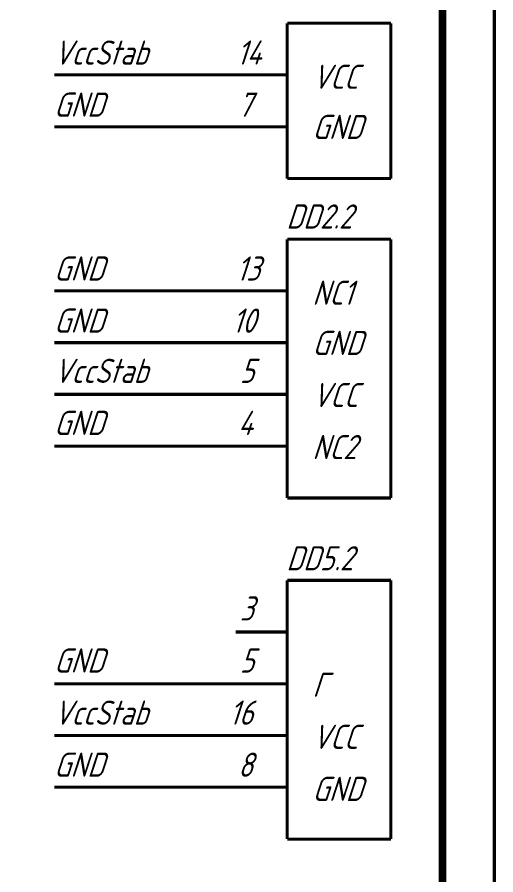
# Paper-space layout 'Layout1' of a CAD drawing. Header units: millimetres. Extents: x 0 to 420, y 0 to 297.
# Drawn here: x 374 to 420.2, y 82.9 to 165.7 of the extents above; entities that cross this region are included whole.
import ezdxf

# ---------------------------------------------------------------- set-up
doc = ezdxf.new("R2010")
doc.units = ezdxf.units.MM
doc.layers.add('Sheet', color=255, linetype='Continuous')
doc.styles.add('GOST', font='', dxfattribs={"oblique": 18})
doc.styles.get('GOST').set_extended_font_data('GOST type A')

psp = doc.layouts.get("Layout1")

# ---------------------------------------------------------------- linework, layer by layer
at = {"layer": 'Sheet'}
for points, const_width in [([(0.149, 297.151), (420.082, 297.151), (420.082, 0.151), (0.149, 0.151), (0.149, 297.151)], 0.3), ([(0.149, 297.151), (0.149, 0.151), (420.082, 0.151), (420.082, 297.151), (0.149, 297.151), (0.149, 297.151)], 0.0991), ([(0.149, 297.151), (0.149, 0.151), (420.082, 0.151), (420.082, 297.151), (0.149, 297.151), (0.149, 297.151)], 0.0991)]:
    psp.add_lwpolyline(points, close=True, dxfattribs=dict(at, const_width=const_width))
for points, const_width in [([(415.074, 292.142), (415.074, 292.512), (415.074, 4.769)], 0.749), ([(400.074, 150.133), (400.074, 165.136)], 0.3), ([(400.074, 165.136), (410.089, 165.136)], 0.3), ([(410.089, 165.136), (410.089, 150.133)], 0.3), ([(377.574, 160.15), (380.089, 160.15), (380.089, 160.15), (395.089, 160.15)], 0.3), ([(400.074, 160.15), (395.089, 160.15)], 0.3), ([(377.574, 155.141), (380.089, 155.141), (380.089, 155.141), (395.089, 155.141)], 0.3), ([(400.074, 155.141), (395.089, 155.141)], 0.3), ([(410.089, 150.133), (400.074, 150.133)], 0.3), ([(400.074, 119.273), (400.074, 144.27)], 0.3), ([(400.074, 144.27), (410.089, 144.27)], 0.3), ([(410.089, 144.27), (410.089, 119.273)], 0.3), ([(377.574, 139.284), (380.089, 139.284), (380.089, 139.284), (395.089, 139.284)], 0.3), ([(400.074, 139.284), (395.089, 139.284)], 0.3), ([(377.574, 134.276), (380.089, 134.276), (380.089, 134.276), (395.089, 134.276)], 0.3), ([(400.074, 134.276), (395.089, 134.276)], 0.3), ([(377.574, 129.29), (380.089, 129.29), (380.089, 129.29), (395.089, 129.29)], 0.3), ([(400.074, 129.29), (395.089, 129.29)], 0.3), ([(377.574, 124.281), (380.089, 124.281), (380.089, 124.281), (395.089, 124.281)], 0.3), ([(400.074, 124.281), (395.089, 124.281)], 0.3), ([(410.089, 119.273), (400.074, 119.273)], 0.3), ([(400.074, 86.319), (400.074, 111.316)], 0.3), ([(400.074, 111.316), (410.089, 111.316)], 0.3), ([(410.089, 111.316), (410.089, 86.319)], 0.3), ([(400.074, 106.33), (395.089, 106.33)], 0.3), ([(377.574, 101.322), (380.089, 101.322), (380.089, 101.322), (395.089, 101.322)], 0.3), ([(400.074, 101.322), (395.089, 101.322)], 0.3), ([(377.574, 96.336), (380.089, 96.336), (380.089, 96.336), (395.089, 96.336)], 0.3), ([(400.074, 96.336), (395.089, 96.336)], 0.3), ([(377.574, 91.327), (380.089, 91.327), (380.089, 91.327), (395.089, 91.327)], 0.3), ([(400.074, 91.327), (395.089, 91.327)], 0.3), ([(410.089, 86.319), (400.074, 86.319)], 0.3)]:
    psp.add_lwpolyline(points, dxfattribs=dict(at, const_width=const_width))

# ---------------------------------------------------------------- texts
at = {"layer": 'Sheet', "style": 'GOST', "oblique": 18}
for s, height, p in [('VccStab', 2.3358, (377.53, 161.138)), ('14', 2.3358, (395.192, 161.138)), ('VCC', 2.3358, (402.5, 158.802)), ('GND', 2.3358, (377.53, 156.107)), ('7', 2.336, (395.314, 156.107)), ('GND', 2.3358, (402.5, 153.951)), ('DD2.2', 2.3358, (399.985, 145.303)), ('GND', 2.3358, (377.53, 140.272)), ('13', 2.3358, (395.164, 140.272)), ('NC1', 2.3358, (402.5, 137.936)), ('GND', 2.3358, (377.53, 135.241)), ('10', 2.3358, (394.759, 135.241)), ('GND', 2.3358, (402.5, 133.085)), ('VccStab', 2.3358, (377.53, 130.39)), ('5', 2.336, (395.494, 130.39)), ('VCC', 2.3358, (402.5, 128.054)), ('GND', 2.3358, (377.53, 125.359)), ('4', 2.336, (395.314, 125.359)), ('NC2', 2.3358, (402.5, 123.024)), ('DD5.2', 2.3358, (399.985, 112.282)), ('3', 2.336, (395.494, 107.43)), ('GND', 2.3358, (377.53, 102.4)), ('5', 2.336, (395.494, 102.4)), ('Г', 2.336, (402.5, 100.064)), ('VccStab', 2.3358, (377.53, 97.369)), ('16', 2.3358, (394.461, 97.369)), ('VCC', 2.3358, (402.5, 95.033)), ('GND', 2.3358, (377.53, 92.338)), ('8', 2.336, (395.314, 92.338)), ('GND', 2.3358, (402.5, 90.002))]:
    psp.add_text(s, height=height, dxfattribs=at).set_placement(p)

doc.saveas('drawing.dxf')
